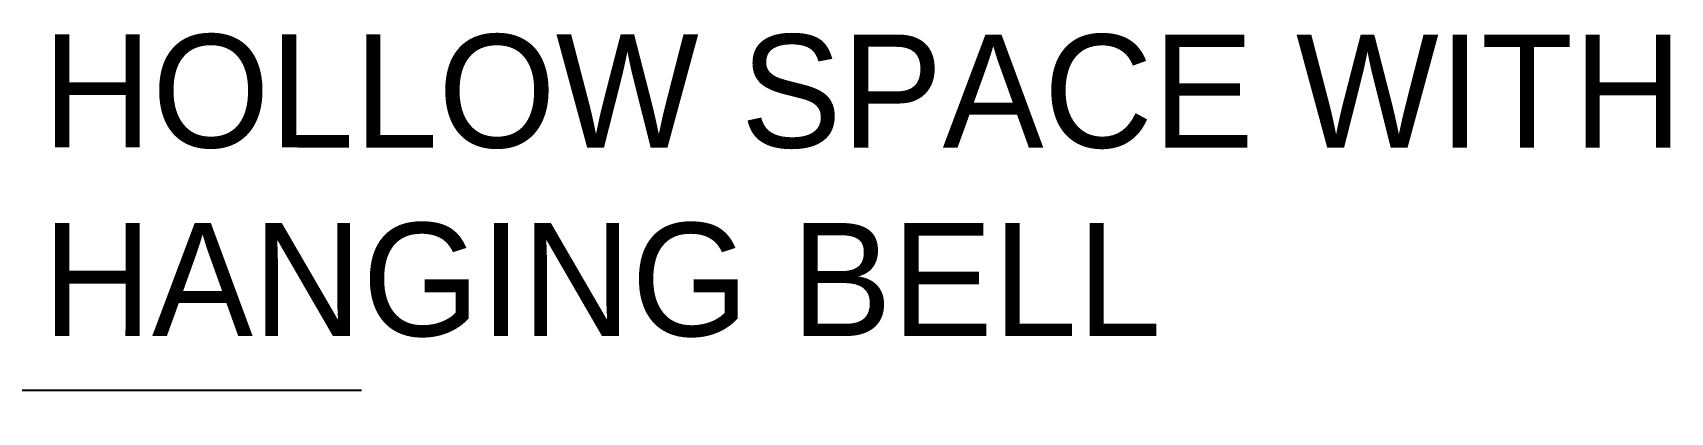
# Model space of a CAD drawing. Header units: inches. Extents: x 213 to 17763, y -4830 to 1802.
# Drawn here: x 13534.8 to 13571.36, y -2246.69 to -2238.21 of the extents above; entities that cross this region are included whole.
import ezdxf
from ezdxf import colors
from ezdxf.entities.mleader import LeaderData, LeaderLine
from ezdxf.math import Vec2, Vec3

# ---------------------------------------------------------------- set-up
doc = ezdxf.new("R2010")
doc.units = ezdxf.units.IN
doc.header["$MEASUREMENT"] = 0
doc.styles.add('HEMI', font='stylu.ttf')
doc.styles.get("Standard").update_dxf_attribs({"font": 'arial.ttf'})

msp = doc.modelspace()

# ---------------------------------------------------------------- texts
at = {"color": 5, "lineweight": 15, "insert": (13535.025, -2238.247), "char_height": 2.52713, "width": 43.24324, "attachment_point": 1, "rotation": 359.9906, "style": 'HEMI'}
msp.add_mtext('HOLLOW SPACE WITH HANGING BELL', dxfattribs=at)

# ---------------------------------------------------------------- leaders
at = {"color": 5}
ml = msp.add_multileader_mtext('Standard', dxfattribs=at)
ml.set_content('', color=5)
ml.set_leader_properties()
ml.build(insert=Vec2(0, 0))
ml.multileader.update_dxf_attribs({"text_right_attachment_type": 6, "dogleg_length": 0.36, "arrow_head_size": 3})
ctx = ml.context
ctx.base_point, ctx.char_height, ctx.arrow_head_size, ctx.landing_gap_size, ctx.plane_origin = Vec3(13542.144, -2246.2), 0.18, 3, 0.09, Vec3(13492.773, -2246.2)
ctx.right_attachment = 6
notes = []
notes.append((ctx, [(0, (1, 1, 0), (13541.784, -2246.2), (1, 0), 0.36, [(0, [(13505.101, -2246.2)], 0, [])])]))
ctx.mtext.insert, ctx.mtext.flow_direction = Vec3(13542.234, -2246.11), 5
for ctx, leaders in notes:
    for number, flags, end, landing, length, lines in leaders:
        leader = LeaderData()
        leader.index, (leader.has_last_leader_line, leader.has_dogleg_vector, leader.attachment_direction) = number, flags
        leader.last_leader_point, leader.dogleg_vector, leader.dogleg_length = Vec3(end), Vec3(landing), length
        for number, points, colour, breaks in lines:
            line = LeaderLine()
            line.index, line.vertices, line.color, line.breaks = number, Vec3.list(points), colors.encode_raw_color(colour), breaks
            leader.lines.append(line)
        ctx.leaders.append(leader)

doc.saveas('drawing.dxf')
